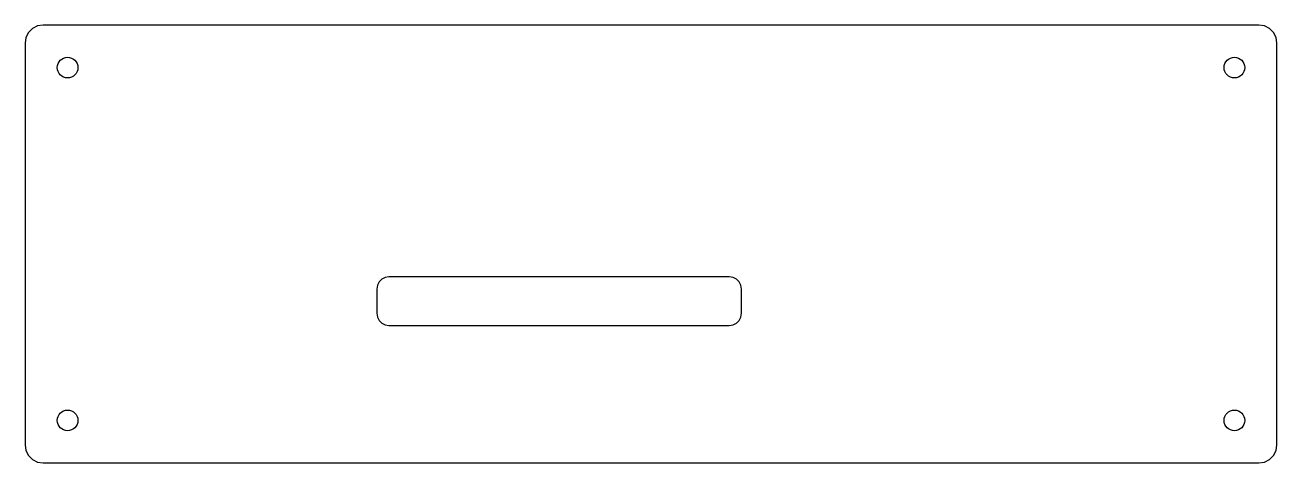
# Model space of a CAD drawing. Extents: x 0 to 206, y 0 to 72.
import ezdxf

# ---------------------------------------------------------------- set-up
doc = ezdxf.new("R2010")
doc.units = 0

msp = doc.modelspace()

# ---------------------------------------------------------------- linework, layer by layer
at = {"layer": 'CUT'}
for points in [[(206, 69), (205.8532, 69.9271), (205.4271, 70.7634), (204.7634, 71.4271), (203.9271, 71.8532), (203, 72), (3, 72), (2.0729, 71.8532), (1.2366, 71.4271), (0.5729, 70.7634), (0.1468, 69.9271), (0, 69), (0, 3), (0.1468, 2.0729), (0.5729, 1.2366), (1.2366, 0.5729), (2.0729, 0.1468), (3, 0), (203, 0), (203.9271, 0.1468), (204.7634, 0.5729), (205.4271, 1.2366), (205.8532, 2.0729), (206, 3)], [(117.885, 28.6), (117.7871, 29.218), (117.503, 29.7756), (117.0606, 30.218), (116.503, 30.5021), (115.885, 30.6), (59.885, 30.6), (59.267, 30.5021), (58.7094, 30.218), (58.267, 29.7756), (57.9829, 29.218), (57.885, 28.6), (57.885, 24.6), (57.9829, 23.982), (58.267, 23.4244), (58.7094, 22.982), (59.267, 22.6979), (59.885, 22.6), (115.885, 22.6), (116.503, 22.6979), (117.0606, 22.982), (117.503, 23.4244), (117.7871, 23.982), (117.885, 24.6)]]:
    msp.add_lwpolyline(points, close=True, dxfattribs=at)
for centre in [(7, 65), (199, 65), (7, 7), (199, 7)]:
    msp.add_circle(centre, 1.7, dxfattribs=at)

doc.saveas('drawing.dxf')
